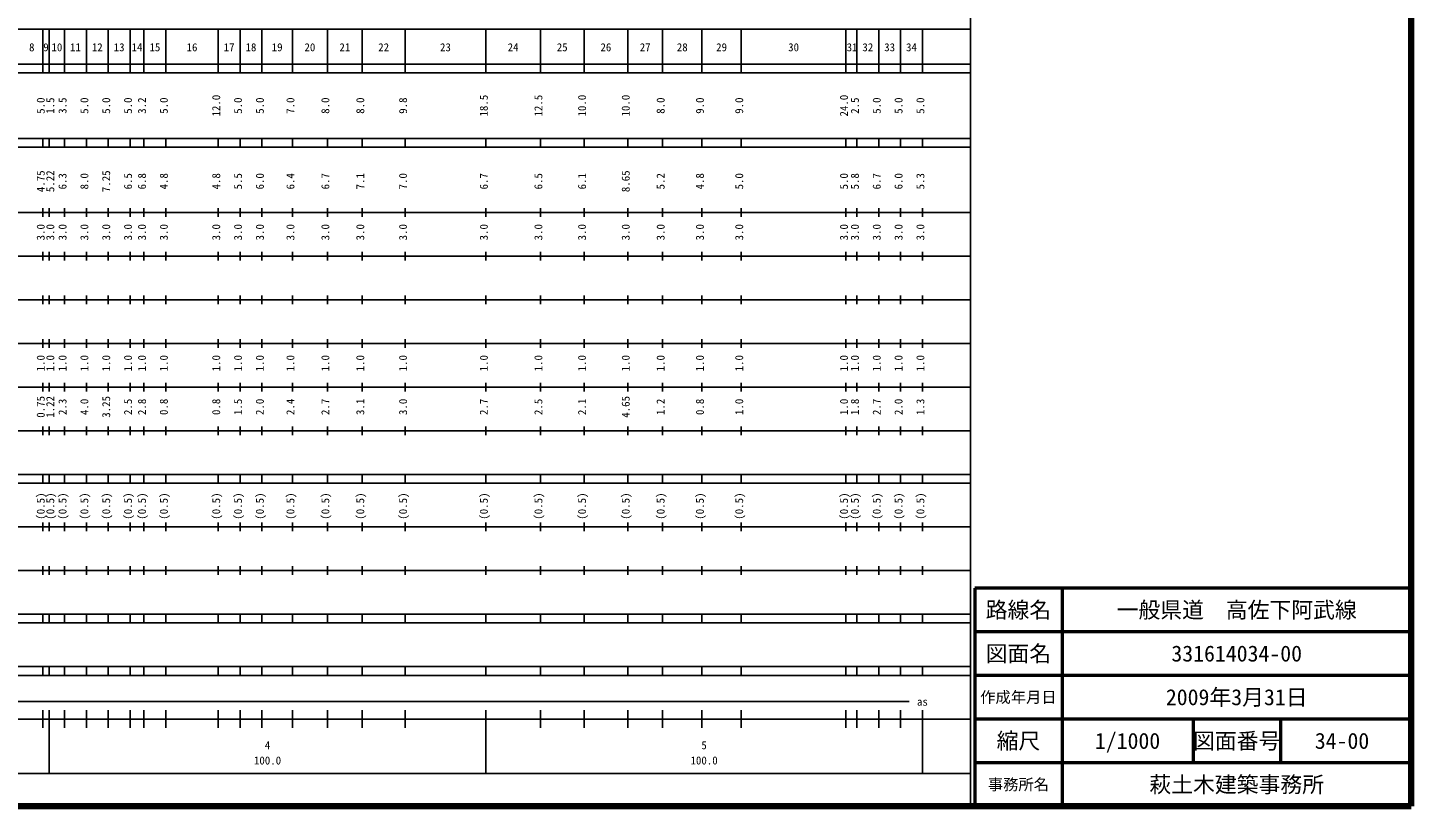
# Model space of a CAD drawing. Units: millimetres on the paper. Extents: x 40 to 680, y 20 to 380.
# Drawn here: x 363.1 to 680, y 20 to 198.4 of the extents above; entities that cross this region are included whole.
import ezdxf
from ezdxf.enums import TextEntityAlignment as Align

# ---------------------------------------------------------------- set-up
doc = ezdxf.new("R2010")
doc.units = ezdxf.units.MM
for name, color, linetype, lineweight in [('M-TTL', 2, 'Continuous', 140), ('M-TTL-BAND', 7, 'Continuous', 25), ('M-TTL-FRAM', 2, 'Continuous', 50), ('M-TTL-LINE', 7, 'Continuous', 50)]:
    doc.layers.add(name, color=color, linetype=linetype, lineweight=lineweight)
doc.layers.add('M-TTL-TXT', color=7, linetype='Continuous')
doc.styles.add('ＭＳ ゴシック', font='')
doc.styles.get('ＭＳ ゴシック').set_extended_font_data('MS Gothic')

msp = doc.modelspace()

# ---------------------------------------------------------------- linework, layer by layer
at = {"layer": 'M-TTL'}
for p, q in [((680, 20), (680, 380)), ((40, 20), (680, 20))]:
    msp.add_line(p, q, dxfattribs=at)
at = {"layer": 'M-TTL-BAND'}
for p, q in [((579, 20), (579, 370)), ((68, 198), (579, 198)), ((366.5, 188), (366.5, 198)), ((368, 188), (368, 198)), ((371.5, 188), (371.5, 198)), ((376.5, 188), (376.5, 198)), ((381.5, 188), (381.5, 198)), ((386.5, 188), (386.5, 198)), ((389.7, 188), (389.7, 198)), ((394.7, 188), (394.7, 198)), ((406.7, 188), (406.7, 198)), ((411.7, 188), (411.7, 198)), ((416.7, 188), (416.7, 198)), ((423.7, 188), (423.7, 198)), ((431.7, 188), (431.7, 198)), ((439.7, 188), (439.7, 198)), ((449.5, 188), (449.5, 198)), ((468, 188), (468, 198)), ((480.5, 188), (480.5, 198)), ((490.5, 188), (490.5, 198)), ((500.5, 188), (500.5, 198)), ((508.5, 188), (508.5, 198)), ((517.5, 188), (517.5, 198)), ((526.5, 188), (526.5, 198)), ((550.5, 188), (550.5, 198)), ((553, 188), (553, 198)), ((558, 188), (558, 198)), ((563, 188), (563, 198)), ((568, 188), (568, 198)), ((40, 190), (579, 190)), ((40, 188), (579, 188)), ((40, 173), (579, 173)), ((366.5, 171), (366.5, 173)), ((368, 171), (368, 173)), ((371.5, 171), (371.5, 173)), ((376.5, 171), (376.5, 173)), ((381.5, 171), (381.5, 173)), ((386.5, 171), (386.5, 173)), ((389.7, 171), (389.7, 173)), ((394.7, 171), (394.7, 173)), ((406.7, 171), (406.7, 173)), ((411.7, 171), (411.7, 173)), ((416.7, 171), (416.7, 173)), ((423.7, 171), (423.7, 173)), ((431.7, 171), (431.7, 173)), ((439.7, 171), (439.7, 173)), ((449.5, 171), (449.5, 173)), ((468, 171), (468, 173)), ((480.5, 171), (480.5, 173)), ((490.5, 171), (490.5, 173)), ((500.5, 171), (500.5, 173)), ((508.5, 171), (508.5, 173)), ((517.5, 171), (517.5, 173)), ((526.5, 171), (526.5, 173)), ((550.5, 171), (550.5, 173)), ((553, 171), (553, 173)), ((558, 171), (558, 173)), ((563, 171), (563, 173)), ((568, 171), (568, 173)), ((40, 171), (579, 171)), ((40, 156), (579, 156)), ((366.5, 155), (366.5, 157)), ((368, 155), (368, 157)), ((371.5, 155), (371.5, 157)), ((376.5, 155), (376.5, 157)), ((381.5, 155), (381.5, 157)), ((386.5, 155), (386.5, 157)), ((389.7, 155), (389.7, 157)), ((394.7, 155), (394.7, 157)), ((406.7, 155), (406.7, 157)), ((411.7, 155), (411.7, 157)), ((416.7, 155), (416.7, 157)), ((423.7, 155), (423.7, 157)), ((431.7, 155), (431.7, 157)), ((439.7, 155), (439.7, 157)), ((449.5, 155), (449.5, 157)), ((468, 155), (468, 157)), ((480.5, 155), (480.5, 157)), ((490.5, 155), (490.5, 157)), ((500.5, 155), (500.5, 157)), ((508.5, 155), (508.5, 157)), ((517.5, 155), (517.5, 157)), ((526.5, 155), (526.5, 157)), ((550.5, 155), (550.5, 157)), ((553, 155), (553, 157)), ((558, 155), (558, 157)), ((563, 155), (563, 157)), ((568, 155), (568, 157)), ((46, 146), (579, 146)), ((366.5, 145), (366.5, 147)), ((368, 145), (368, 147)), ((371.5, 145), (371.5, 147)), ((376.5, 145), (376.5, 147)), ((381.5, 145), (381.5, 147)), ((386.5, 145), (386.5, 147)), ((389.7, 145), (389.7, 147)), ((394.7, 145), (394.7, 147)), ((406.7, 145), (406.7, 147)), ((411.7, 145), (411.7, 147)), ((416.7, 145), (416.7, 147)), ((423.7, 145), (423.7, 147)), ((431.7, 145), (431.7, 147)), ((439.7, 145), (439.7, 147)), ((449.5, 145), (449.5, 147)), ((468, 145), (468, 147)), ((480.5, 145), (480.5, 147)), ((490.5, 145), (490.5, 147)), ((500.5, 145), (500.5, 147)), ((508.5, 145), (508.5, 147)), ((517.5, 145), (517.5, 147)), ((526.5, 145), (526.5, 147)), ((550.5, 145), (550.5, 147)), ((553, 145), (553, 147)), ((558, 145), (558, 147)), ((563, 145), (563, 147)), ((568, 145), (568, 147)), ((366.5, 135), (366.5, 137)), ((368, 135), (368, 137)), ((371.5, 135), (371.5, 137)), ((376.5, 135), (376.5, 137)), ((381.5, 135), (381.5, 137)), ((386.5, 135), (386.5, 137)), ((389.7, 135), (389.7, 137)), ((394.7, 135), (394.7, 137)), ((406.7, 135), (406.7, 137)), ((411.7, 135), (411.7, 137)), ((416.7, 135), (416.7, 137)), ((423.7, 135), (423.7, 137)), ((431.7, 135), (431.7, 137)), ((439.7, 135), (439.7, 137)), ((449.5, 135), (449.5, 137)), ((468, 135), (468, 137)), ((480.5, 135), (480.5, 137)), ((490.5, 135), (490.5, 137)), ((500.5, 135), (500.5, 137)), ((508.5, 135), (508.5, 137)), ((517.5, 135), (517.5, 137)), ((526.5, 135), (526.5, 137)), ((550.5, 135), (550.5, 137)), ((553, 135), (553, 137)), ((558, 135), (558, 137)), ((563, 135), (563, 137)), ((568, 135), (568, 137)), ((52, 136), (579, 136)), ((366.5, 125), (366.5, 127)), ((368, 125), (368, 127)), ((371.5, 125), (371.5, 127)), ((376.5, 125), (376.5, 127)), ((381.5, 125), (381.5, 127)), ((386.5, 125), (386.5, 127)), ((389.7, 125), (389.7, 127)), ((394.7, 125), (394.7, 127)), ((406.7, 125), (406.7, 127)), ((411.7, 125), (411.7, 127)), ((416.7, 125), (416.7, 127)), ((423.7, 125), (423.7, 127)), ((431.7, 125), (431.7, 127)), ((439.7, 125), (439.7, 127)), ((449.5, 125), (449.5, 127)), ((468, 125), (468, 127)), ((480.5, 125), (480.5, 127)), ((490.5, 125), (490.5, 127)), ((500.5, 125), (500.5, 127)), ((508.5, 125), (508.5, 127)), ((517.5, 125), (517.5, 127)), ((526.5, 125), (526.5, 127)), ((550.5, 125), (550.5, 127)), ((553, 125), (553, 127)), ((558, 125), (558, 127)), ((563, 125), (563, 127)), ((568, 125), (568, 127)), ((46, 126), (579, 126)), ((52, 116), (579, 116)), ((366.5, 115), (366.5, 117)), ((368, 115), (368, 117)), ((371.5, 115), (371.5, 117)), ((376.5, 115), (376.5, 117)), ((381.5, 115), (381.5, 117)), ((386.5, 115), (386.5, 117)), ((389.7, 115), (389.7, 117)), ((394.7, 115), (394.7, 117)), ((406.7, 115), (406.7, 117)), ((411.7, 115), (411.7, 117)), ((416.7, 115), (416.7, 117)), ((423.7, 115), (423.7, 117)), ((431.7, 115), (431.7, 117)), ((439.7, 115), (439.7, 117)), ((449.5, 115), (449.5, 117)), ((468, 115), (468, 117)), ((480.5, 115), (480.5, 117)), ((490.5, 115), (490.5, 117)), ((500.5, 115), (500.5, 117)), ((508.5, 115), (508.5, 117)), ((517.5, 115), (517.5, 117)), ((526.5, 115), (526.5, 117)), ((550.5, 115), (550.5, 117)), ((553, 115), (553, 117)), ((558, 115), (558, 117)), ((563, 115), (563, 117)), ((568, 115), (568, 117)), ((46, 106), (579, 106)), ((366.5, 105), (366.5, 107)), ((368, 105), (368, 107)), ((371.5, 105), (371.5, 107)), ((376.5, 105), (376.5, 107)), ((381.5, 105), (381.5, 107)), ((386.5, 105), (386.5, 107)), ((389.7, 105), (389.7, 107)), ((394.7, 105), (394.7, 107)), ((406.7, 105), (406.7, 107)), ((411.7, 105), (411.7, 107)), ((416.7, 105), (416.7, 107)), ((423.7, 105), (423.7, 107)), ((431.7, 105), (431.7, 107)), ((439.7, 105), (439.7, 107)), ((449.5, 105), (449.5, 107)), ((468, 105), (468, 107)), ((480.5, 105), (480.5, 107)), ((490.5, 105), (490.5, 107)), ((500.5, 105), (500.5, 107)), ((508.5, 105), (508.5, 107)), ((517.5, 105), (517.5, 107)), ((526.5, 105), (526.5, 107)), ((550.5, 105), (550.5, 107)), ((553, 105), (553, 107)), ((558, 105), (558, 107)), ((563, 105), (563, 107)), ((568, 105), (568, 107)), ((40, 96), (579, 96)), ((366.5, 94), (366.5, 96)), ((368, 94), (368, 96)), ((371.5, 94), (371.5, 96)), ((376.5, 94), (376.5, 96)), ((381.5, 94), (381.5, 96)), ((386.5, 94), (386.5, 96)), ((389.7, 94), (389.7, 96)), ((394.7, 94), (394.7, 96)), ((406.7, 94), (406.7, 96)), ((411.7, 94), (411.7, 96)), ((416.7, 94), (416.7, 96)), ((423.7, 94), (423.7, 96)), ((431.7, 94), (431.7, 96)), ((439.7, 94), (439.7, 96)), ((449.5, 94), (449.5, 96)), ((468, 94), (468, 96)), ((480.5, 94), (480.5, 96)), ((490.5, 94), (490.5, 96)), ((500.5, 94), (500.5, 96)), ((508.5, 94), (508.5, 96)), ((517.5, 94), (517.5, 96)), ((526.5, 94), (526.5, 96)), ((550.5, 94), (550.5, 96)), ((553, 94), (553, 96)), ((558, 94), (558, 96)), ((563, 94), (563, 96)), ((568, 94), (568, 96)), ((40, 94), (579, 94)), ((49, 84), (579, 84)), ((366.5, 83), (366.5, 85)), ((368, 83), (368, 85)), ((371.5, 83), (371.5, 85)), ((376.5, 83), (376.5, 85)), ((381.5, 83), (381.5, 85)), ((386.5, 83), (386.5, 85)), ((389.7, 83), (389.7, 85)), ((394.7, 83), (394.7, 85)), ((406.7, 83), (406.7, 85)), ((411.7, 83), (411.7, 85)), ((416.7, 83), (416.7, 85)), ((423.7, 83), (423.7, 85)), ((431.7, 83), (431.7, 85)), ((439.7, 83), (439.7, 85)), ((449.5, 83), (449.5, 85)), ((468, 83), (468, 85)), ((480.5, 83), (480.5, 85)), ((490.5, 83), (490.5, 85)), ((500.5, 83), (500.5, 85)), ((508.5, 83), (508.5, 85)), ((517.5, 83), (517.5, 85)), ((526.5, 83), (526.5, 85)), ((550.5, 83), (550.5, 85)), ((553, 83), (553, 85)), ((558, 83), (558, 85)), ((563, 83), (563, 85)), ((568, 83), (568, 85)), ((40, 74), (579, 74)), ((366.5, 73), (366.5, 75)), ((368, 73), (368, 75)), ((371.5, 73), (371.5, 75)), ((376.5, 73), (376.5, 75)), ((381.5, 73), (381.5, 75)), ((386.5, 73), (386.5, 75)), ((389.7, 73), (389.7, 75)), ((394.7, 73), (394.7, 75)), ((406.7, 73), (406.7, 75)), ((411.7, 73), (411.7, 75)), ((416.7, 73), (416.7, 75)), ((423.7, 73), (423.7, 75)), ((431.7, 73), (431.7, 75)), ((439.7, 73), (439.7, 75)), ((449.5, 73), (449.5, 75)), ((468, 73), (468, 75)), ((480.5, 73), (480.5, 75)), ((490.5, 73), (490.5, 75)), ((500.5, 73), (500.5, 75)), ((508.5, 73), (508.5, 75)), ((517.5, 73), (517.5, 75)), ((526.5, 73), (526.5, 75)), ((550.5, 73), (550.5, 75)), ((553, 73), (553, 75)), ((558, 73), (558, 75)), ((563, 73), (563, 75)), ((568, 73), (568, 75)), ((40, 64), (579, 64)), ((366.5, 62), (366.5, 64)), ((368, 62), (368, 64)), ((371.5, 62), (371.5, 64)), ((376.5, 62), (376.5, 64)), ((381.5, 62), (381.5, 64)), ((386.5, 62), (386.5, 64)), ((389.7, 62), (389.7, 64)), ((394.7, 62), (394.7, 64)), ((406.7, 62), (406.7, 64)), ((411.7, 62), (411.7, 64)), ((416.7, 62), (416.7, 64)), ((423.7, 62), (423.7, 64)), ((431.7, 62), (431.7, 64)), ((439.7, 62), (439.7, 64)), ((449.5, 62), (449.5, 64)), ((468, 62), (468, 64)), ((480.5, 62), (480.5, 64)), ((490.5, 62), (490.5, 64)), ((500.5, 62), (500.5, 64)), ((508.5, 62), (508.5, 64)), ((517.5, 62), (517.5, 64)), ((526.5, 62), (526.5, 64)), ((550.5, 62), (550.5, 64)), ((553, 62), (553, 64)), ((558, 62), (558, 64)), ((563, 62), (563, 64)), ((568, 62), (568, 64)), ((40, 62), (579, 62)), ((40, 52), (579, 52)), ((366.5, 50), (366.5, 52)), ((368, 50), (368, 52)), ((371.5, 50), (371.5, 52)), ((376.5, 50), (376.5, 52)), ((381.5, 50), (381.5, 52)), ((386.5, 50), (386.5, 52)), ((389.7, 50), (389.7, 52)), ((394.7, 50), (394.7, 52)), ((406.7, 50), (406.7, 52)), ((411.7, 50), (411.7, 52)), ((416.7, 50), (416.7, 52)), ((423.7, 50), (423.7, 52)), ((431.7, 50), (431.7, 52)), ((439.7, 50), (439.7, 52)), ((449.5, 50), (449.5, 52)), ((468, 50), (468, 52)), ((480.5, 50), (480.5, 52)), ((490.5, 50), (490.5, 52)), ((500.5, 50), (500.5, 52)), ((508.5, 50), (508.5, 52)), ((517.5, 50), (517.5, 52)), ((526.5, 50), (526.5, 52)), ((550.5, 50), (550.5, 52)), ((553, 50), (553, 52)), ((558, 50), (558, 52)), ((563, 50), (563, 52)), ((568, 50), (568, 52)), ((40, 50), (579, 50)), ((71, 44), (565, 44)), ((366.5, 38), (366.5, 42)), ((368, 27.5), (368, 42)), ((371.5, 38), (371.5, 42)), ((376.5, 38), (376.5, 42)), ((381.5, 38), (381.5, 42)), ((386.5, 38), (386.5, 42)), ((389.7, 38), (389.7, 42)), ((394.7, 38), (394.7, 42)), ((406.7, 38), (406.7, 42)), ((411.7, 38), (411.7, 42)), ((416.7, 38), (416.7, 42)), ((423.7, 38), (423.7, 42)), ((431.7, 38), (431.7, 42)), ((439.7, 38), (439.7, 42)), ((449.5, 38), (449.5, 42)), ((468, 27.5), (468, 42)), ((480.5, 38), (480.5, 42)), ((490.5, 38), (490.5, 42)), ((500.5, 38), (500.5, 42)), ((508.5, 38), (508.5, 42)), ((517.5, 38), (517.5, 42)), ((526.5, 38), (526.5, 42)), ((550.5, 38), (550.5, 42)), ((553, 38), (553, 42)), ((558, 38), (558, 42)), ((563, 38), (563, 42)), ((568, 27.5), (568, 42)), ((40, 40), (579, 40)), ((68, 27.5), (579, 27.5))]:
    msp.add_line(p, q, dxfattribs=at)
at = {"layer": 'M-TTL-FRAM'}
for p, q in [((680, 70), (580, 70)), ((580, 70), (580, 20))]:
    msp.add_line(p, q, dxfattribs=at)
at = {"layer": 'M-TTL-LINE'}
for p, q in [((600, 70), (600, 20)), ((680, 60), (580, 60)), ((680, 50), (580, 50)), ((680, 40), (580, 40)), ((630, 40), (630, 30)), ((650, 40), (650, 30)), ((680, 30), (580, 30))]:
    msp.add_line(p, q, dxfattribs=at)

# ---------------------------------------------------------------- texts
at = {"layer": 'M-TTL-BAND', "style": 'ＭＳ ゴシック'}
for s, p in [('8', (364, 192.405)), ('9', (367.25, 192.405)), ('10', (369.75, 192.405)), ('11', (374, 192.405)), ('12', (379, 192.405)), ('13', (384, 192.405)), ('14', (388.1, 192.405)), ('15', (392.2, 192.405)), ('16', (400.7, 192.405)), ('17', (409.2, 192.405)), ('18', (414.2, 192.405)), ('19', (420.2, 192.405)), ('20', (427.7, 192.405)), ('21', (435.7, 192.405)), ('22', (444.6, 192.405)), ('23', (458.75, 192.405)), ('24', (474.25, 192.405)), ('25', (485.5, 192.405)), ('26', (495.5, 192.405)), ('27', (504.5, 192.405)), ('28', (513, 192.405)), ('29', (522, 192.405)), ('30', (538.5, 192.405)), ('31', (551.898, 192.405)), ('32', (555.5, 192.405)), ('33', (560.5, 192.405)), ('34', (565.5, 192.405)), ('as', (568, 42.5)), ('4', (418, 32.523)), ('5', (518, 32.523)), ('100.0', (418, 29.033)), ('100.0', (518, 29.033))]:
    msp.add_text(s, height=1.833, dxfattribs=at).set_placement(p, align=Align.BOTTOM_CENTER)
for s, p in [('5.0', (367.5, 180.5)), ('1.5', (369.695, 180.5)), ('3.5', (372.5, 180.5)), ('5.0', (377.5, 180.5)), ('5.0', (382.5, 180.5)), ('5.0', (387.5, 180.5)), ('3.2', (390.7, 180.5)), ('5.0', (395.7, 180.5)), ('12.0', (407.7, 180.5)), ('5.0', (412.7, 180.5)), ('5.0', (417.7, 180.5)), ('7.0', (424.7, 180.5)), ('8.0', (432.7, 180.5)), ('8.0', (440.7, 180.5)), ('9.8', (450.5, 180.5)), ('18.5', (469, 180.5)), ('12.5', (481.5, 180.5)), ('10.0', (491.5, 180.5)), ('10.0', (501.5, 180.5)), ('8.0', (509.5, 180.5)), ('9.0', (518.5, 180.5)), ('9.0', (527.5, 180.5)), ('24.0', (551.5, 180.5)), ('2.5', (554, 180.5)), ('5.0', (559, 180.5)), ('5.0', (564, 180.5)), ('5.0', (569, 180.5)), ('4.75', (367.5, 163.174)), ('5.22', (369.695, 163.174)), ('6.3', (372.5, 163.174)), ('8.0', (377.5, 163.174)), ('7.25', (382.5, 163.174)), ('6.5', (387.5, 163.174)), ('6.8', (390.7, 163.174)), ('4.8', (395.7, 163.174)), ('4.8', (407.7, 163.174)), ('5.5', (412.7, 163.174)), ('6.0', (417.7, 163.174)), ('6.4', (424.7, 163.174)), ('6.7', (432.7, 163.174)), ('7.1', (440.7, 163.174)), ('7.0', (450.5, 163.174)), ('6.7', (469, 163.174)), ('6.5', (481.5, 163.174)), ('6.1', (491.5, 163.174)), ('8.65', (501.5, 163.174)), ('5.2', (509.5, 163.174)), ('4.8', (518.5, 163.174)), ('5.0', (527.5, 163.174)), ('5.0', (551.5, 163.174)), ('5.8', (554, 163.174)), ('6.7', (559, 163.174)), ('6.0', (564, 163.174)), ('5.3', (569, 163.174)), ('3.0', (367.5, 151.5)), ('3.0', (369.695, 151.5)), ('3.0', (372.5, 151.5)), ('3.0', (377.5, 151.5)), ('3.0', (382.5, 151.5)), ('3.0', (387.5, 151.5)), ('3.0', (390.7, 151.5)), ('3.0', (395.7, 151.5)), ('3.0', (407.7, 151.5)), ('3.0', (412.7, 151.5)), ('3.0', (417.7, 151.5)), ('3.0', (424.7, 151.5)), ('3.0', (432.7, 151.5)), ('3.0', (440.7, 151.5)), ('3.0', (450.5, 151.5)), ('3.0', (469, 151.5)), ('3.0', (481.5, 151.5)), ('3.0', (491.5, 151.5)), ('3.0', (501.5, 151.5)), ('3.0', (509.5, 151.5)), ('3.0', (518.5, 151.5)), ('3.0', (527.5, 151.5)), ('3.0', (551.5, 151.5)), ('3.0', (554, 151.5)), ('3.0', (559, 151.5)), ('3.0', (564, 151.5)), ('3.0', (569, 151.5)), ('1.0', (367.5, 121.5)), ('1.0', (369.695, 121.5)), ('1.0', (372.5, 121.5)), ('1.0', (377.5, 121.5)), ('1.0', (382.5, 121.5)), ('1.0', (387.5, 121.5)), ('1.0', (390.7, 121.5)), ('1.0', (395.7, 121.5)), ('1.0', (407.7, 121.5)), ('1.0', (412.7, 121.5)), ('1.0', (417.7, 121.5)), ('1.0', (424.7, 121.5)), ('1.0', (432.7, 121.5)), ('1.0', (440.7, 121.5)), ('1.0', (450.5, 121.5)), ('1.0', (469, 121.5)), ('1.0', (481.5, 121.5)), ('1.0', (491.5, 121.5)), ('1.0', (501.5, 121.5)), ('1.0', (509.5, 121.5)), ('1.0', (518.5, 121.5)), ('1.0', (527.5, 121.5)), ('1.0', (551.5, 121.5)), ('1.0', (554, 121.5)), ('1.0', (559, 121.5)), ('1.0', (564, 121.5)), ('1.0', (569, 121.5)), ('0.75', (367.5, 111.5)), ('1.22', (369.695, 111.5)), ('2.3', (372.5, 111.5)), ('4.0', (377.5, 111.5)), ('3.25', (382.5, 111.5)), ('2.5', (387.5, 111.5)), ('2.8', (390.7, 111.5)), ('0.8', (395.7, 111.5)), ('0.8', (407.7, 111.5)), ('1.5', (412.7, 111.5)), ('2.0', (417.7, 111.5)), ('2.4', (424.7, 111.5)), ('2.7', (432.7, 111.5)), ('3.1', (440.7, 111.5)), ('3.0', (450.5, 111.5)), ('2.7', (469, 111.5)), ('2.5', (481.5, 111.5)), ('2.1', (491.5, 111.5)), ('4.65', (501.5, 111.5)), ('1.2', (509.5, 111.5)), ('0.8', (518.5, 111.5)), ('1.0', (527.5, 111.5)), ('1.0', (551.5, 111.5)), ('1.8', (554, 111.5)), ('2.7', (559, 111.5)), ('2.0', (564, 111.5)), ('1.3', (569, 111.5)), ('(0.5)', (367.5, 88.764)), ('(0.5)', (369.695, 88.764)), ('(0.5)', (372.5, 88.764)), ('(0.5)', (377.5, 88.764)), ('(0.5)', (382.5, 88.764)), ('(0.5)', (387.5, 88.764)), ('(0.5)', (390.7, 88.764)), ('(0.5)', (395.7, 88.764)), ('(0.5)', (407.7, 88.764)), ('(0.5)', (412.7, 88.764)), ('(0.5)', (417.7, 88.764)), ('(0.5)', (424.7, 88.764)), ('(0.5)', (432.7, 88.764)), ('(0.5)', (440.7, 88.764)), ('(0.5)', (450.5, 88.764)), ('(0.5)', (469, 88.764)), ('(0.5)', (481.5, 88.764)), ('(0.5)', (491.5, 88.764)), ('(0.5)', (501.5, 88.764)), ('(0.5)', (509.5, 88.764)), ('(0.5)', (518.5, 88.764)), ('(0.5)', (527.5, 88.764)), ('(0.5)', (551.5, 88.764)), ('(0.5)', (554, 88.764)), ('(0.5)', (559, 88.764)), ('(0.5)', (564, 88.764)), ('(0.5)', (569, 88.764))]:
    msp.add_text(s, height=1.833, rotation=90, dxfattribs=at).set_placement(p, align=Align.BOTTOM_CENTER)
at = {"layer": 'M-TTL-TXT', "style": 'ＭＳ ゴシック'}
for s, height, p in [('路線名', 3.666, (590, 65)), ('路線名', 3.666, (590, 65)), ('一般県道\u3000高佐下阿武線', 3.666, (640, 65)), ('図面名', 3.666, (590, 55)), ('図面名', 3.666, (590, 55)), ('331614034-00', 3.666, (640, 55)), ('作成年月日', 2.566, (590, 45)), ('作成年月日', 2.566, (590, 45)), ('2009年3月31日', 3.666, (640, 45)), ('縮尺', 3.666, (590, 35)), ('縮尺', 3.666, (590, 35)), ('1/1000', 3.666, (615, 35)), ('図面番号', 3.666, (640, 35)), ('図面番号', 3.666, (640, 35)), ('34-00', 3.666, (664.125, 35)), ('事務所名', 2.566, (590, 25)), ('事務所名', 2.566, (590, 25)), ('萩土木建築事務所', 3.666, (640, 25))]:
    msp.add_text(s, height=height, dxfattribs=at).set_placement(p, align=Align.MIDDLE_CENTER)

doc.saveas('drawing.dxf')
